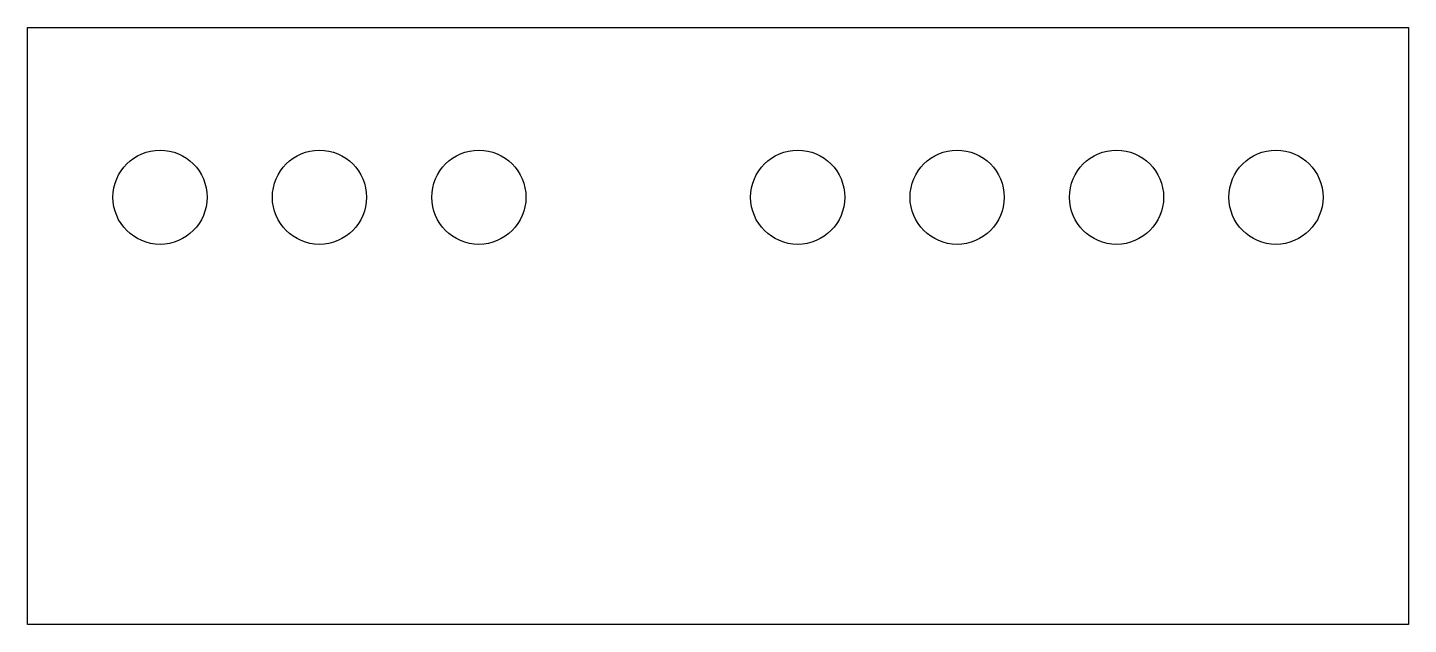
# Model space of a CAD drawing. Extents: x -11 to 11, y -4.8 to 4.8.
import ezdxf

# ---------------------------------------------------------------- set-up
doc = ezdxf.new("R2010")
doc.units = 0
doc.layers.add('粗实线层', color=7, linetype='CONTINUOUS')

msp = doc.modelspace()

# ---------------------------------------------------------------- linework, layer by layer
at = {"layer": '粗实线层'}
for p, q in [((-11, -4.75), (-11, 4.75)), ((-11, 4.75), (11, 4.75)), ((11, 4.75), (11, -4.75)), ((11, -4.75), (-11, -4.75))]:
    msp.add_line(p, q, dxfattribs=at)
for centre in [(-8.89, 2.05), (-6.35, 2.05), (-3.81, 2.05), (1.27, 2.05), (3.81, 2.05), (6.35, 2.05), (8.89, 2.05)]:
    msp.add_circle(centre, 0.75, dxfattribs=at)

doc.saveas('drawing.dxf')
